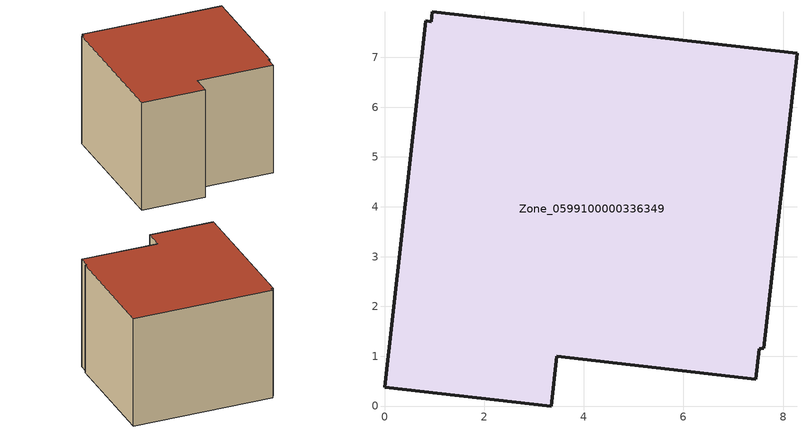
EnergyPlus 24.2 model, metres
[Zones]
Zone_0599100000336349
 floor ground (C_G): 3.46,1 3.35,0 0,0.38 0.83,7.73 0.93,7.72 0.95,7.91 8.28,7.08 7.61,1.16 7.52,1.15 7.45,0.54 z0
 wall outside (C_F): 0.83,7.73 0,0.38 3.35,0 3.46,1 7.45,0.54 7.52,1.15 7.61,1.16 8.28,7.08 0.95,7.91 0.93,7.72 0.83,7.73 z0:5.93
 roof outside (C_R): 8.28,7.08 0.95,7.91 0.93,7.72 0.83,7.73 0,0.38 3.35,0 3.46,1 7.45,0.54 7.52,1.15 7.61,1.16 z5.93
[BUILDING]
Pand.0599100000336349: North Axis=0; Terrain=City; Loads Convergence Tolerance Value=0.04; Temperature Convergence Tolerance Value=0.4; Solar Distribution=FullExterior; Maximum Number of Warmup Days=25; Minimum Number of Warmup Days=1
[Site:Location]
Rotterdam.The.Hague.AP_ZH_NLD Design_Conditions: Latitude=51.96; Longitude=4.45; Time Zone=1; Elevation=-4.5
[SITE:GROUNDTEMPERATURE:BUILDINGSURFACE]
18, 18, 18, 18, 18, 18, 18, 18, 18, 18, 18, 18
[MATERIAL] Thermal Absorptance=0.9; Solar Absorptance=0.7; Visible Absorptance=0.7
Name | Roughness | Thickness | Conductivity | Density | Specific Heat
G.TC.1975-1991 | MediumSmooth | 0.15 | 0.288461 | 540 | 1210
F.TC.1975-1991 | Rough | 0.3 | 0.230769 | 1920 | 840
R.TC.1975-1991 | MediumRough | 0.2 | 0.153846 | 1500 | 1000
[CONSTRUCTION]
C_G: G.TC.1975-1991
C_F: F.TC.1975-1991
C_R: R.TC.1975-1991
[ZONE]
Zone_0599100000336349: Type=1; Multiplier=1; Ceiling Height=Autocalculate; Volume=Autocalculate; Floor Area=autocalculate; Part of Total Floor Area=Yes
[ZONEINFILTRATION:DESIGNFLOWRATE]
Infil_Zone_0599100000336349: Zone or ZoneList or Space or SpaceList=Zone_0599100000336349; Schedule=AlwaysOn; Design Flow Rate Calculation Method=Flow/Area; Flow Rate per Floor Area=0.003; Constant Term Coefficient=1; Temperature Term Coefficient=0; Velocity Term Coefficient=0; Velocity Squared Term Coefficient=0
[HVACTEMPLATE:ZONE:IDEALLOADSAIRSYSTEM]
Zone_0599100000336349: Maximum Heating Supply Air Temperature=50; Minimum Cooling Supply Air Temperature=13; Maximum Heating Supply Air Humidity Ratio=0.0156; Minimum Cooling Supply Air Humidity Ratio=0.0077; Heating Limit=NoLimit; Cooling Limit=NoLimit; Dehumidification Control Type=ConstantSensibleHeatRatio; Cooling Sensible Heat Ratio=0.7; Dehumidification Setpoint=60; Humidification Control Type=None; Humidification Setpoint=30; Outdoor Air Method=None; Outdoor Air Flow Rate per Person=0.00944; Outdoor Air Flow Rate per Zone Floor Area=0; Outdoor Air Flow Rate per Zone=0; Demand Controlled Ventilation Type=None; Outdoor Air Economizer Type=NoEconomizer; Heat Recovery Type=None; Sensible Heat Recovery Effectiveness=0.7; Latent Heat Recovery Effectiveness=0.65
[ZONECONTROL:THERMOSTAT]
ThermostatControl_Zone_0599100000336349: Zone or ZoneList=Zone_0599100000336349; Control Type Schedule=DualSetpointControlType; Control 1=Thermostat_Zone_0599100000336349; Temperature Difference Between Cutout And Setpoint=0
[THERMOSTATSETPOINT:DUALSETPOINT]
Thermostat_Zone_0599100000336349: Heating Setpoint Temperature Schedule=HeatingSetpoint_Zone_0599100000336349; Cooling Setpoint Temperature Schedule=CoolingSetpoint_Zone_0599100000336349
[SCHEDULE:COMPACT]
HeatingSetpoint_Zone_0599100000336349: Through: 12/31, For: AllDays, Until: 24:00, 21
CoolingSetpoint_Zone_0599100000336349: Through: 12/31, For: AllDays, Until: 24:00, 24
DualSetpointControlType: Through: 12/31, For: AllDays, Until: 24:00, 4
AlwaysOn: Through: 12/31, For: AllDays, Until: 24:00, 1
